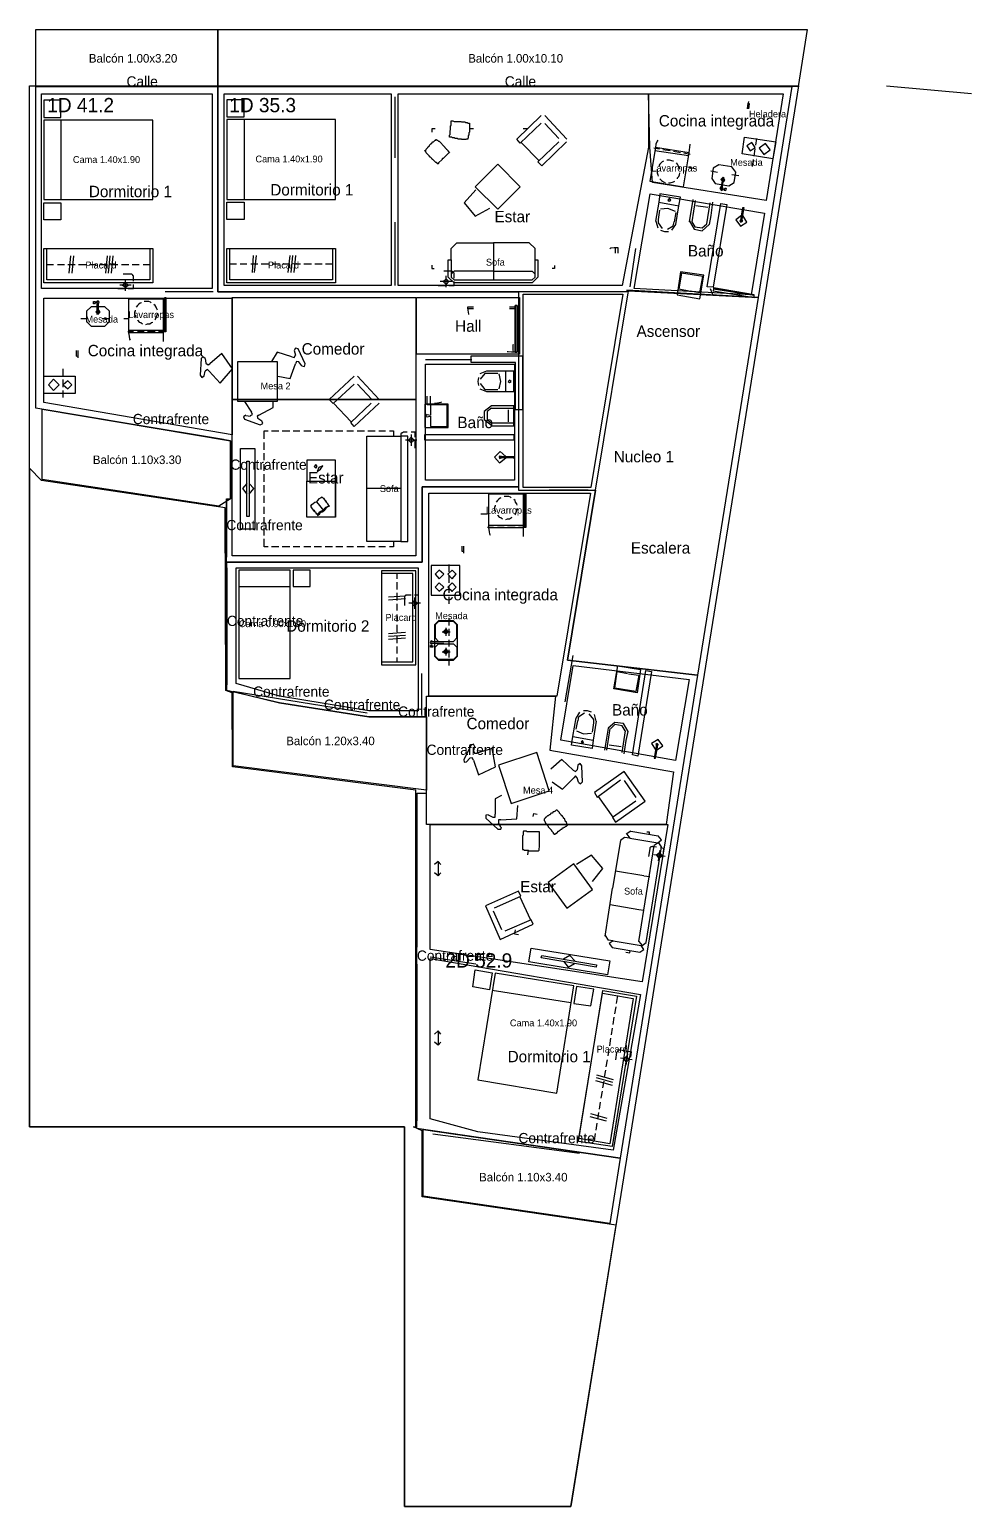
# Model space of a CAD drawing. Header units: metres. Extents: x 0 to 95.2, y 0 to 26.2.
# Drawn here: x 0 to 16.51, y 0 to 25.9 of the extents above; entities that cross this region are included whole.
import ezdxf

# ---------------------------------------------------------------- set-up
doc = ezdxf.new("R2010")
doc.units = ezdxf.units.M
for name, color, linetype in [('Trazo_Cotas', 9, 'Continuous'), ('Trazo_Entrada', 1, 'Continuous'), ('Trazo_Equipamiento', 8, 'Continuous'), ('Trazo_Estancias', 3, 'Continuous'), ('Trazo_Fachada', 30, 'Continuous'), ('Trazo_Medianeras', 8, 'Continuous'), ('Trazo_Norte', 1, 'Continuous'), ('Trazo_Nucleos', 252, 'Continuous'), ('Trazo_Pasillo', 9, 'Continuous'), ('Trazo_Patios', 3, 'Continuous'), ('Trazo_Puertas', 1, 'Continuous'), ('Trazo_Terreno', 7, 'Continuous'), ('Trazo_Unidad', 7, 'Continuous'), ('Trazo_Ventanas', 5, 'Continuous')]:
    doc.layers.add(name, color=color, linetype=linetype)

msp = doc.modelspace()

# ---------------------------------------------------------------- linework, layer by layer
at = {"layer": 'Trazo_Cotas'}
for points in [[(3.3, 25.9), (3.3, 24.9), (0.11, 24.9), (0.11, 25.9)], [(13.63, 25.9), (13.47, 24.9), (3.3, 24.9), (3.3, 25.9)], [(3.52, 18.69), (3.52, 17.67), (3.32, 17.54), (0.22, 18.01), (0.22, 19.24)], [(6.96, 13.85), (6.96, 12.56), (3.57, 12.99), (3.57, 14.29), (4.38, 14.09), (5.95, 13.85)], [(10.35, 6.11), (10.17, 4.96), (6.9, 5.44), (6.9, 6.61)]]:
    msp.add_lwpolyline(points, close=True, dxfattribs=at)
at = {"layer": 'Trazo_Entrada'}
for p, q in [((10.37, 21.3), (9.57, 21.3)), ((8.57, 21.21), (8.57, 20.37)), ((9.79, 17.82), (9.11, 17.82))]:
    msp.add_line(p, q, dxfattribs=at)
at = {"layer": 'Trazo_Equipamiento', "color": 8}
for p, q in [((12.6, 24.64), (12.58, 24.51)), ((12.59, 24.61), (12.58, 24.51)), ((11.56, 23.74), (11.58, 23.89)), ((12.73, 23.87), (12.75, 23.99)), ((11.04, 23.8), (10.94, 23.82)), ((10.96, 23.78), (11.55, 23.69)), ((11.23, 23.77), (11.1, 23.79)), ((11.41, 23.74), (11.29, 23.76)), ((11.58, 23.71), (11.47, 23.73)), ((12.67, 23.5), (12.69, 23.62)), ((12.7, 23.68), (12.72, 23.81)), ((11.54, 23.49), (11.69, 23.46)), ((11.94, 23.42), (12.06, 23.4)), ((11.98, 23.47), (11.96, 23.29)), ((12.08, 23.53), (11.98, 23.47)), ((12.31, 23.49), (12.08, 23.53)), ((12.38, 23.4), (12.31, 23.49)), ((12.31, 23.36), (12.43, 23.34)), ((12.35, 23.22), (12.38, 23.4)), ((11.96, 23.29), (12.02, 23.2)), ((12.02, 23.2), (12.26, 23.16)), ((12.15, 23.31), (12.12, 23.11)), ((12.14, 23.1), (12.17, 23.31)), ((12.26, 23.16), (12.35, 23.22)), ((11.03, 22.87), (11.38, 22.81)), ((11.57, 22.53), (11.63, 22.92)), ((11.67, 22.9), (11.61, 22.53)), ((11.89, 22.78), (11.68, 22.81)), ((11.87, 22.49), (11.93, 22.86)), ((10.98, 22.54), (11.01, 22.42)), ((11.04, 22.73), (11.02, 22.57)), ((11.02, 22.57), (11.02, 22.51)), ((11.19, 22.76), (11.06, 22.75)), ((11.32, 22.71), (11.19, 22.76)), ((11.33, 22.69), (11.3, 22.53)), ((11.57, 22.54), (11.65, 22.4)), ((11.02, 22.51), (11.09, 22.41)), ((11.06, 22.38), (11.13, 22.36)), ((11.13, 22.36), (11.2, 22.36)), ((11.18, 22.4), (11.28, 22.46)), ((11.26, 22.38), (11.33, 22.48)), ((11.28, 22.46), (11.3, 22.53)), ((11.61, 22.53), (11.66, 22.44)), ((11.65, 22.4), (11.79, 22.37)), ((11.66, 22.44), (11.79, 22.42)), ((11.79, 22.42), (11.87, 22.49)), ((11.79, 22.37), (11.91, 22.48)), ((10.27, 21.98), (10.27, 22.08)), ((1.68, 21.32), (1.68, 21.52)), ((7.3, 21.38), (7.3, 21.58)), ((1.55, 21.36), (1.67, 21.36)), ((1.78, 21.42), (1.58, 21.42)), ((7.16, 21.41), (7.29, 21.41)), ((7.4, 21.48), (7.2, 21.48)), ((11.93, 21.36), (11.97, 21.26)), ((1.08, 21.04), (1, 20.96)), ((1.32, 21.04), (1.08, 21.04)), ((1.18, 21.11), (1.18, 20.9)), ((1.21, 20.9), (1.21, 21.11)), ((1.4, 20.96), (1.32, 21.04)), ((7.78, 21), (7.68, 21)), ((0.9, 20.83), (1.02, 20.83)), ((1, 20.96), (1, 20.78)), ((1, 20.78), (1.08, 20.7)), ((1.27, 20.83), (1.4, 20.83)), ((1.32, 20.7), (1.4, 20.78)), ((1.4, 20.78), (1.4, 20.96)), ((1.65, 20.83), (1.72, 20.83)), ((1.08, 20.7), (1.32, 20.7)), ((1.82, 20.6), (1.72, 20.6)), ((1.74, 20.63), (2.34, 20.63)), ((2.01, 20.6), (1.89, 20.6)), ((2.2, 20.6), (2.07, 20.6)), ((2.37, 20.6), (2.26, 20.6)), ((2.34, 20.58), (2.34, 20.43)), ((0.85, 20.14), (0.85, 20.27)), ((0.85, 20.18), (0.85, 20.27)), ((0.59, 19.82), (0.59, 19.95)), ((0.59, 19.63), (0.59, 19.76)), ((7.87, 19.8), (7.86, 19.73)), ((7.86, 19.73), (7.87, 19.66)), ((8.01, 19.91), (7.89, 19.86)), ((7.98, 19.87), (7.9, 19.77)), ((7.9, 19.69), (7.98, 19.59)), ((8.05, 19.87), (7.98, 19.87)), ((8.21, 19.87), (8.05, 19.87)), ((8.26, 19.73), (8.23, 19.86)), ((8.23, 19.6), (8.26, 19.73)), ((8.34, 19.91), (8.34, 19.55)), ((0.59, 19.45), (0.59, 19.57)), ((7.02, 19.47), (7.02, 19.32)), ((7.89, 19.6), (8.01, 19.55)), ((7.98, 19.59), (8.05, 19.59)), ((8.21, 19.58), (8.05, 19.58)), ((8.1, 19.3), (7.97, 19.2)), ((7.97, 19.2), (7.97, 19.05)), ((8.1, 19.26), (8.02, 19.2)), ((8.02, 19.2), (8.02, 19.06)), ((8.1, 19.26), (8.48, 19.26)), ((8.39, 19.23), (8.39, 19.02)), ((8.48, 19.26), (8.48, 19.15)), ((8.49, 18.96), (8.49, 19.3)), ((6.96, 19.11), (7.03, 19.12)), ((6.97, 19.15), (7.03, 19.14)), ((7.97, 19.06), (8.1, 18.96)), ((8.02, 19.06), (8.1, 19)), ((8.48, 19), (8.1, 19)), ((8.1, 18.95), (8.49, 18.95)), ((8.48, 19.11), (8.48, 19)), ((6.79, 18.7), (6.59, 18.7)), ((6.69, 18.8), (6.69, 18.6)), ((6.76, 18.56), (6.76, 18.69)), ((8.03, 17.4), (7.91, 17.4)), ((8.13, 17.17), (8.03, 17.17)), ((8.05, 17.21), (8.65, 17.21)), ((8.32, 17.17), (8.2, 17.17)), ((8.51, 17.17), (8.38, 17.17)), ((8.68, 17.17), (8.57, 17.17)), ((8.65, 17.16), (8.65, 17.01)), ((7.61, 16.72), (7.61, 16.84)), ((7.61, 16.75), (7.61, 16.84)), ((7.35, 16.52), (7.35, 16.39)), ((7.35, 16.33), (7.35, 16.2)), ((7.35, 16.14), (7.35, 16.02)), ((6.85, 15.84), (6.65, 15.84)), ((6.75, 15.94), (6.75, 15.74)), ((7.35, 15.95), (7.35, 15.83)), ((7.35, 15.58), (7.35, 15.45)), ((7.17, 15.53), (7.1, 15.46)), ((7.1, 15.46), (7.1, 14.91)), ((7.17, 15.52), (7.11, 15.46)), ((7.11, 15.46), (7.11, 15.23)), ((7.43, 15.53), (7.17, 15.53)), ((7.43, 15.52), (7.17, 15.52)), ((7.23, 15.34), (7.37, 15.34)), ((7.3, 15.27), (7.3, 15.41)), ((7.35, 15.39), (7.35, 15.27)), ((7.5, 15.46), (7.43, 15.53)), ((7.49, 15.46), (7.43, 15.52)), ((7.49, 15.23), (7.49, 15.46)), ((7.5, 14.91), (7.5, 15.46)), ((7.26, 15.16), (7.05, 15.16)), ((7.05, 15.14), (7.26, 15.14)), ((7.11, 15.23), (7.17, 15.17)), ((7.17, 15.13), (7.11, 15.07)), ((7.11, 14.91), (7.11, 15.07)), ((7.17, 15.17), (7.43, 15.17)), ((7.17, 15.13), (7.43, 15.13)), ((7.3, 14.92), (7.3, 15.06)), ((7.35, 15.2), (7.35, 15.08)), ((7.43, 15.17), (7.49, 15.23)), ((7.49, 15.07), (7.43, 15.13)), ((7.49, 15.07), (7.49, 14.91)), ((7.1, 14.91), (7.17, 14.84)), ((7.11, 14.91), (7.17, 14.85)), ((7.43, 14.85), (7.17, 14.85)), ((7.17, 14.84), (7.43, 14.84)), ((7.23, 14.99), (7.37, 14.99)), ((7.35, 15.02), (7.35, 14.89)), ((7.35, 14.83), (7.35, 14.75)), ((7.43, 14.84), (7.5, 14.91)), ((7.43, 14.85), (7.49, 14.91)), ((9.64, 13.93), (9.58, 13.83)), ((9.58, 13.63), (9.61, 13.78)), ((9.62, 13.85), (9.61, 13.78)), ((9.73, 13.91), (9.63, 13.85)), ((9.78, 13.95), (9.71, 13.95)), ((9.85, 13.93), (9.78, 13.95)), ((9.89, 13.8), (9.81, 13.9)), ((9.87, 13.58), (9.89, 13.74)), ((9.89, 13.74), (9.89, 13.8)), ((9.93, 13.77), (9.9, 13.89)), ((10.26, 13.75), (10.14, 13.65)), ((10.41, 13.73), (10.26, 13.75)), ((10.49, 13.59), (10.41, 13.73)), ((9.52, 13.5), (9.88, 13.44)), ((9.59, 13.6), (9.71, 13.55)), ((9.71, 13.55), (9.85, 13.56)), ((10.14, 13.65), (10.08, 13.26)), ((10.12, 13.26), (10.18, 13.64)), ((10.26, 13.71), (10.19, 13.64)), ((10.39, 13.69), (10.26, 13.71)), ((10.44, 13.6), (10.38, 13.22)), ((10.44, 13.6), (10.39, 13.69)), ((10.37, 13.32), (10.16, 13.35)), ((11.14, 11.4), (10.94, 11.43)), ((11.05, 11.51), (11.02, 11.32)), ((7.16, 11.31), (7.16, 11.06)), ((7.16, 8.34), (7.16, 8.09)), ((10.56, 7.83), (10.36, 7.86)), ((10.48, 7.94), (10.45, 7.74))]:
    msp.add_line(p, q, dxfattribs=at)
at = {"layer": 'Trazo_Equipamiento', "color": 9}
for p, q in [((9.03, 24.39), (9.42, 23.98)), ((0.55, 24.31), (0.55, 22.92)), ((3.76, 24.32), (3.76, 22.92)), ((7.78, 24.16), (7.71, 24.16)), ((8.73, 24.16), (8.65, 24.16)), ((9.28, 23.99), (9.03, 24.25)), ((8.62, 23.92), (8.93, 23.6)), ((9.41, 23.93), (8.98, 23.51)), ((7.49, 22.16), (7.39, 22.06)), ((7.39, 21.86), (7.39, 22.06)), ((8.13, 22.16), (8.13, 21.59)), ((8.86, 22.06), (8.76, 22.16)), ((8.86, 21.86), (8.86, 22.06)), ((0.3, 21.78), (0.42, 21.78)), ((0.3, 21.78), (0.42, 21.78)), ((0.49, 21.78), (0.61, 21.78)), ((0.49, 21.78), (0.61, 21.78)), ((0.67, 21.78), (0.8, 21.78)), ((0.67, 21.78), (0.8, 21.78)), ((0.72, 21.93), (0.69, 21.63)), ((0.72, 21.93), (0.69, 21.63)), ((0.77, 21.93), (0.74, 21.63)), ((0.77, 21.93), (0.74, 21.63)), ((0.86, 21.78), (0.99, 21.78)), ((0.86, 21.78), (0.99, 21.78)), ((1.05, 21.78), (1.17, 21.78)), ((1.05, 21.78), (1.17, 21.78)), ((1.24, 21.78), (1.36, 21.78)), ((1.24, 21.78), (1.36, 21.78)), ((1.36, 21.93), (1.33, 21.63)), ((1.36, 21.93), (1.33, 21.63)), ((1.41, 21.93), (1.38, 21.63)), ((1.41, 21.93), (1.38, 21.63)), ((1.42, 21.78), (1.55, 21.78)), ((1.42, 21.78), (1.55, 21.78)), ((1.46, 21.93), (1.43, 21.63)), ((1.46, 21.93), (1.43, 21.63)), ((1.61, 21.78), (1.74, 21.78)), ((1.61, 21.78), (1.74, 21.78)), ((1.8, 21.78), (1.92, 21.78)), ((1.8, 21.78), (1.92, 21.78)), ((1.99, 21.78), (2.11, 21.78)), ((1.99, 21.78), (2.11, 21.78)), ((3.51, 21.79), (3.63, 21.79)), ((3.51, 21.79), (3.63, 21.79)), ((3.69, 21.79), (3.81, 21.79)), ((3.69, 21.79), (3.81, 21.79)), ((3.88, 21.79), (4, 21.79)), ((3.88, 21.79), (4, 21.79)), ((3.92, 21.94), (3.9, 21.64)), ((3.92, 21.94), (3.9, 21.64)), ((3.97, 21.94), (3.94, 21.64)), ((3.97, 21.94), (3.94, 21.64)), ((4.06, 21.79), (4.19, 21.79)), ((4.06, 21.79), (4.19, 21.79)), ((4.25, 21.79), (4.38, 21.79)), ((4.25, 21.79), (4.38, 21.79)), ((4.44, 21.79), (4.56, 21.79)), ((4.44, 21.79), (4.56, 21.79)), ((4.56, 21.94), (4.53, 21.64)), ((4.56, 21.94), (4.53, 21.64)), ((4.61, 21.94), (4.58, 21.64)), ((4.61, 21.94), (4.58, 21.64)), ((4.66, 21.94), (4.63, 21.64)), ((4.66, 21.94), (4.63, 21.64)), ((4.63, 21.79), (4.75, 21.79)), ((4.63, 21.79), (4.75, 21.79)), ((4.81, 21.79), (4.94, 21.79)), ((4.81, 21.79), (4.94, 21.79)), ((5, 21.79), (5.13, 21.79)), ((5, 21.79), (5.13, 21.79)), ((5.19, 21.79), (5.31, 21.79)), ((5.19, 21.79), (5.31, 21.79)), ((7.34, 21.56), (7.44, 21.46)), ((7.44, 21.66), (7.39, 21.61)), ((7.39, 21.56), (7.44, 21.51)), ((8.13, 21.66), (7.44, 21.66)), ((7.44, 21.51), (8.81, 21.51)), ((8.13, 21.66), (8.81, 21.66)), ((8.86, 21.61), (8.81, 21.66)), ((8.81, 21.46), (8.91, 21.56)), ((8.81, 21.51), (8.86, 21.56)), ((8.81, 21.46), (7.44, 21.46)), ((3.37, 20.22), (3.16, 20.04)), ((4.34, 20.24), (4.24, 20.08)), ((4.6, 20.16), (4.34, 20.24)), ((4.64, 20.27), (4.66, 20.19)), ((4.83, 20.04), (4.71, 20.3)), ((3.01, 20.13), (2.99, 19.84)), ((3.08, 20.13), (3.09, 20.05)), ((4.57, 19.78), (4.66, 20.04)), ((4.77, 20), (4.72, 20.07)), ((3.06, 19.83), (3.08, 19.91)), ((3.15, 19.91), (3.34, 19.7)), ((4.35, 19.82), (4.57, 19.78)), ((5.75, 19.82), (6.13, 19.41)), ((6, 19.41), (5.75, 19.68)), ((3.77, 19.38), (3.89, 19.19)), ((4.02, 19.14), (4.27, 19.27)), ((4.27, 19.27), (4.27, 19.38)), ((5.33, 19.35), (5.64, 19.02)), ((6.13, 19.35), (5.69, 18.94)), ((3.77, 19.07), (4.04, 18.97)), ((3.79, 19.13), (3.87, 19.12)), ((4.07, 19.03), (4, 19.08)), ((4.11, 18.53), (4.11, 18.66)), ((4.24, 18.86), (4.37, 18.86)), ((4.43, 18.86), (4.56, 18.86)), ((4.62, 18.86), (4.74, 18.86)), ((4.81, 18.86), (4.93, 18.86)), ((4.99, 18.86), (5.12, 18.86)), ((5.18, 18.86), (5.31, 18.86)), ((5.37, 18.86), (5.49, 18.86)), ((5.56, 18.86), (5.68, 18.86)), ((5.74, 18.86), (5.87, 18.86)), ((5.93, 18.86), (6.06, 18.86)), ((6.12, 18.86), (6.24, 18.86)), ((4.11, 18.35), (4.11, 18.47)), ((4.11, 18.16), (4.11, 18.28)), ((5.36, 17.35), (5.36, 18.35)), ((4.11, 17.97), (4.11, 18.1)), ((4.11, 17.78), (4.11, 17.91)), ((4.11, 17.6), (4.11, 17.72)), ((6.51, 17.85), (5.91, 17.85)), ((4.11, 17.41), (4.11, 17.53)), ((4.11, 17.22), (4.11, 17.35)), ((4.11, 17.03), (4.11, 17.16)), ((4.37, 16.83), (4.24, 16.83)), ((4.56, 16.83), (4.43, 16.83)), ((4.74, 16.83), (4.62, 16.83)), ((4.93, 16.83), (4.81, 16.83)), ((5.12, 16.83), (4.99, 16.83)), ((5.31, 16.83), (5.18, 16.83)), ((5.49, 16.83), (5.37, 16.83)), ((5.68, 16.83), (5.56, 16.83)), ((5.87, 16.83), (5.74, 16.83)), ((6.06, 16.83), (5.93, 16.83)), ((6.24, 16.83), (6.12, 16.83)), ((6.44, 16.36), (6.44, 16.27)), ((6.44, 16.36), (6.44, 16.27)), ((3.67, 16.13), (4.57, 16.13)), ((6.44, 16.21), (6.44, 16.08)), ((6.44, 16.21), (6.44, 16.08)), ((6.29, 15.95), (6.59, 15.97)), ((6.29, 15.95), (6.59, 15.97)), ((6.29, 15.9), (6.59, 15.92)), ((6.29, 15.9), (6.59, 15.92)), ((6.44, 16.02), (6.44, 15.89)), ((6.44, 16.02), (6.44, 15.89)), ((6.44, 15.83), (6.44, 15.71)), ((6.44, 15.83), (6.44, 15.71)), ((6.44, 15.64), (6.44, 15.52)), ((6.44, 15.64), (6.44, 15.52)), ((6.29, 15.31), (6.59, 15.33)), ((6.29, 15.31), (6.59, 15.33)), ((6.44, 15.46), (6.44, 15.33)), ((6.44, 15.46), (6.44, 15.33)), ((6.29, 15.26), (6.59, 15.28)), ((6.29, 15.26), (6.59, 15.28)), ((6.29, 15.21), (6.59, 15.23)), ((6.29, 15.21), (6.59, 15.23)), ((6.44, 15.27), (6.44, 15.14)), ((6.44, 15.27), (6.44, 15.14)), ((6.44, 15.08), (6.44, 14.96)), ((6.44, 15.08), (6.44, 14.96)), ((6.44, 14.89), (6.44, 14.81)), ((6.44, 14.89), (6.44, 14.81)), ((7.74, 13.35), (7.61, 13.1)), ((7.8, 13.33), (7.78, 13.25)), ((8.11, 13.29), (7.84, 13.21)), ((7.66, 13.06), (7.72, 13.12)), ((7.78, 13.09), (7.87, 12.83)), ((9.33, 13.1), (9.14, 12.93)), ((9.53, 12.91), (9.33, 13.1)), ((9.61, 13), (9.6, 12.92)), ((9.69, 12.7), (9.68, 12.99)), ((9.16, 12.71), (9.34, 12.58)), ((9.34, 12.58), (9.54, 12.78)), ((9.62, 12.7), (9.6, 12.78)), ((10.42, 12.73), (10.63, 12.43)), ((8.27, 12.47), (8.16, 12.41)), ((10.23, 12.09), (9.97, 12.45)), ((8.16, 12.41), (8.16, 12.14)), ((8.54, 12.06), (8.56, 12.29)), ((8, 12.07), (8.21, 11.88)), ((8.04, 12.13), (8.12, 12.09)), ((8.26, 11.92), (8.22, 11.99)), ((8.26, 12.04), (8.54, 12.06)), ((10.36, 11.68), (10.22, 10.84)), ((10.43, 11.73), (10.36, 11.68)), ((10.52, 11.72), (10.43, 11.73)), ((10.54, 11.84), (10.46, 11.79)), ((10.47, 11.79), (10.52, 11.72)), ((10.52, 11.72), (11.01, 11.64)), ((10.54, 11.84), (11.02, 11.76)), ((11.01, 11.64), (11.08, 11.69)), ((11.08, 11.69), (11.02, 11.76)), ((8.74, 11.51), (8.73, 11.43)), ((10.68, 9.91), (10.95, 11.59)), ((10.81, 9.89), (11.08, 11.57)), ((11.02, 11.64), (10.95, 11.59)), ((11.08, 11.57), (11.03, 11.64)), ((10.77, 11.06), (10.27, 11.14)), ((10.77, 11.06), (10.87, 11.05)), ((8.59, 10.7), (8.78, 10.29)), ((10.09, 10), (10.22, 10.84)), ((8.28, 10.11), (8.13, 10.44)), ((10.09, 10.01), (10.14, 9.93)), ((10.23, 9.92), (10.14, 9.93)), ((10.23, 9.92), (10.16, 9.87)), ((10.16, 9.87), (10.21, 9.8)), ((10.23, 9.92), (10.72, 9.84)), ((10.68, 9.91), (10.74, 9.84)), ((10.74, 9.84), (10.81, 9.89)), ((10.21, 9.8), (10.7, 9.72)), ((10.7, 9.72), (10.77, 9.77)), ((10.77, 9.77), (10.72, 9.84)), ((9.49, 8.83), (8.11, 9.05)), ((10.29, 8.82), (10.31, 8.96)), ((10.29, 8.82), (10.31, 8.96)), ((10.23, 8.45), (10.25, 8.58)), ((10.23, 8.45), (10.25, 8.58)), ((10.26, 8.64), (10.28, 8.76)), ((10.26, 8.64), (10.28, 8.76)), ((10.2, 8.27), (10.22, 8.39)), ((10.2, 8.27), (10.22, 8.39)), ((10.17, 8.08), (10.19, 8.21)), ((10.17, 8.08), (10.19, 8.21)), ((10.11, 7.71), (10.13, 7.83)), ((10.11, 7.71), (10.13, 7.83)), ((10.14, 7.9), (10.16, 8.02)), ((10.14, 7.9), (10.16, 8.02)), ((9.93, 7.52), (10.22, 7.44)), ((9.93, 7.52), (10.22, 7.44)), ((9.94, 7.57), (10.23, 7.49)), ((9.94, 7.57), (10.23, 7.49)), ((10.08, 7.53), (10.1, 7.65)), ((10.08, 7.53), (10.1, 7.65)), ((9.92, 7.47), (10.21, 7.39)), ((9.92, 7.47), (10.21, 7.39)), ((10.02, 7.16), (10.04, 7.28)), ((10.02, 7.16), (10.04, 7.28)), ((10.05, 7.34), (10.07, 7.46)), ((10.05, 7.34), (10.07, 7.46)), ((9.99, 6.97), (10.01, 7.09)), ((9.99, 6.97), (10.01, 7.09)), ((9.82, 6.84), (10.11, 6.76)), ((9.82, 6.84), (10.11, 6.76)), ((9.83, 6.89), (10.12, 6.81)), ((9.83, 6.89), (10.12, 6.81)), ((9.96, 6.79), (9.98, 6.91)), ((9.96, 6.79), (9.98, 6.91)), ((9.9, 6.41), (9.92, 6.54)), ((9.9, 6.41), (9.92, 6.54)), ((9.93, 6.6), (9.95, 6.72)), ((9.93, 6.6), (9.95, 6.72))]:
    msp.add_line(p, q, dxfattribs=at)
for points in [[(0.55, 24.36), (0.55, 24.66), (0.25, 24.66), (0.25, 24.36)], [(3.76, 24.37), (3.76, 24.67), (3.46, 24.67), (3.46, 24.37)], [(0.25, 24.31), (0.25, 22.92), (2.16, 22.92), (2.16, 24.31)], [(3.46, 24.32), (3.46, 22.92), (5.36, 22.92), (5.36, 24.32)], [(7.42, 24.3), (7.44, 24.29), (7.56, 24.29), (7.57, 24.28), (7.63, 24.28), (7.64, 24.27), (7.67, 24.27), (7.68, 24.26), (7.71, 24.26), (7.71, 24.1), (7.7, 24.09), (7.7, 24.05), (7.69, 24.04), (7.69, 24), (7.68, 23.99), (7.68, 23.98), (7.66, 23.98), (7.65, 23.97), (7.58, 23.97), (7.57, 23.98), (7.51, 23.98), (7.5, 23.99), (7.46, 23.99), (7.45, 24), (7.41, 24), (7.4, 24.01), (7.36, 24.01), (7.36, 24.05), (7.37, 24.06), (7.37, 24.13), (7.38, 24.14), (7.38, 24.21), (7.39, 24.22), (7.39, 24.3)], [(7.13, 23.57), (7.12, 23.57), (7.07, 23.62), (7.06, 23.62), (7.05, 23.63), (7.05, 23.64), (7.03, 23.66), (7.02, 23.66), (7.01, 23.67), (7.01, 23.68), (6.95, 23.74), (6.95, 23.75), (6.93, 23.77), (6.93, 23.78), (6.94, 23.78), (6.95, 23.79), (6.95, 23.8), (6.98, 23.83), (6.98, 23.84), (6.99, 23.85), (7, 23.85), (7.01, 23.86), (7.01, 23.87), (7.04, 23.9), (7.05, 23.9), (7.05, 23.91), (7.07, 23.93), (7.08, 23.93), (7.11, 23.96), (7.12, 23.96), (7.12, 23.97), (7.13, 23.97), (7.14, 23.96), (7.15, 23.96), (7.17, 23.94), (7.18, 23.94), (7.28, 23.84), (7.28, 23.83), (7.3, 23.81), (7.3, 23.8), (7.31, 23.8), (7.33, 23.78), (7.33, 23.77), (7.36, 23.74), (7.35, 23.74), (7.25, 23.64), (7.24, 23.64), (7.23, 23.63), (7.23, 23.62), (7.17, 23.56), (7.17, 23.55), (7.16, 23.54)], [(8.21, 22.75), (8.6, 23.14), (8.21, 23.54), (7.81, 23.14)], [(0.55, 22.86), (0.55, 22.56), (0.25, 22.56), (0.25, 22.86)], [(3.76, 22.87), (3.76, 22.57), (3.46, 22.57), (3.46, 22.87)], [(0.25, 21.46), (0.25, 22.06), (2.16, 22.06), (2.16, 21.46)], [(0.3, 21.51), (0.3, 22.06), (2.11, 22.06), (2.11, 21.51)], [(3.46, 21.46), (3.46, 22.06), (5.36, 22.06), (5.36, 21.46)], [(3.51, 21.51), (3.51, 22.06), (5.31, 22.06), (5.31, 21.51)], [(4.34, 20.08), (4.34, 19.38), (3.65, 19.38), (3.65, 20.08)], [(6.51, 18.77), (6.51, 16.92), (5.91, 16.92), (5.91, 18.77), (6.51, 18.77), (6.51, 16.92), (6.63, 16.92), (6.63, 18.77)], [(3.7, 17.14), (3.7, 18.55), (3.95, 18.55), (3.95, 17.14)], [(3.85, 18.33), (3.85, 17.36), (3.81, 17.36), (3.81, 18.33)], [(4.86, 18.35), (4.86, 17.98), (5.36, 17.98), (5.36, 18.35)], [(5.02, 18.21), (5.04, 18.24), (5.02, 18.27), (4.99, 18.24)], [(5.14, 18.25), (5.07, 18.22), (5.04, 18.15), (5.1, 18.19)], [(4.86, 17.35), (4.86, 17.98), (5.36, 17.98), (5.36, 17.35)], [(4.57, 14.52), (4.57, 16.42), (3.67, 16.42), (3.67, 14.52)], [(4.62, 16.42), (4.62, 16.13), (4.92, 16.13), (4.92, 16.42)], [(6.17, 16.41), (6.17, 14.76), (6.77, 14.76), (6.77, 16.41)], [(6.17, 16.36), (6.17, 14.81), (6.72, 14.81), (6.72, 16.36)], [(8.44, 12.33), (9.11, 12.55), (8.89, 13.22), (8.22, 13)], [(9.43, 11.96), (9.42, 11.97), (9.42, 11.98), (9.41, 11.99), (9.41, 12), (9.39, 12.02), (9.39, 12.03), (9.38, 12.04), (9.38, 12.05), (9.36, 12.07), (9.36, 12.08), (9.34, 12.1), (9.34, 12.11), (9.33, 12.11), (9.32, 12.12), (9.32, 12.13), (9.29, 12.16), (9.29, 12.17), (9.28, 12.18), (9.27, 12.18), (9.27, 12.19), (9.25, 12.21), (9.23, 12.21), (9.21, 12.19), (9.2, 12.19), (9.19, 12.18), (9.18, 12.18), (9.16, 12.16), (9.15, 12.16), (9.14, 12.15), (9.13, 12.15), (9.13, 12.14), (9.12, 12.13), (9.11, 12.13), (9.09, 12.11), (9.08, 12.11), (9.05, 12.08), (9.04, 12.08), (9.04, 12.07), (9.02, 12.05), (9.02, 12.03), (9.03, 12.02), (9.03, 12.01), (9.04, 12), (9.04, 11.99), (9.05, 11.98), (9.05, 11.97), (9.09, 11.93), (9.09, 11.92), (9.13, 11.88), (9.13, 11.87), (9.14, 11.87), (9.15, 11.86), (9.15, 11.85), (9.18, 11.82), (9.18, 11.81), (9.2, 11.79), (9.21, 11.79), (9.23, 11.81), (9.24, 11.81), (9.27, 11.84), (9.28, 11.84), (9.29, 11.85), (9.29, 11.86), (9.3, 11.86), (9.32, 11.88), (9.33, 11.88), (9.35, 11.9), (9.36, 11.9), (9.37, 11.91), (9.38, 11.91), (9.4, 11.93), (9.41, 11.93), (9.43, 11.95)], [(8.65, 11.83), (8.65, 11.77), (8.64, 11.76), (8.64, 11.52), (8.66, 11.52), (8.67, 11.51), (8.74, 11.51), (8.75, 11.5), (8.92, 11.5), (8.93, 11.51), (8.93, 11.54), (8.94, 11.56), (8.94, 11.83), (8.72, 11.83), (8.71, 11.84), (8.66, 11.84)], [(9.87, 10.82), (9.54, 11.27), (9.09, 10.94), (9.42, 10.49)], [(10.13, 9.32), (8.75, 9.55), (8.79, 9.79), (10.17, 9.57)], [(8.98, 9.66), (9.94, 9.5), (9.93, 9.46), (8.97, 9.62)], [(8.06, 9.06), (7.77, 9.11), (7.81, 9.41), (8.11, 9.36)], [(9.54, 9.13), (8.16, 9.35), (7.86, 7.48), (9.24, 7.25)], [(9.54, 8.82), (9.84, 8.78), (9.89, 9.07), (9.59, 9.12)], [(10.21, 6.31), (9.62, 6.4), (10.05, 9.05), (10.64, 8.95)], [(10.17, 6.36), (9.63, 6.45), (10.04, 9), (10.58, 8.91)]]:
    msp.add_lwpolyline(points, close=True, dxfattribs=at)
at = {"layer": 'Trazo_Equipamiento', "color": 8}
for points in [[(12.61, 24.51), (12.62, 24.6), (12.59, 24.61)], [(11.01, 23.96), (11, 23.94), (10.98, 23.89), (10.97, 23.83)], [(11.11, 23.59), (11.09, 23.58), (11.05, 23.54), (11.03, 23.51)], [(11.29, 23.59), (11.28, 23.59), (11.22, 23.61), (11.17, 23.61)], [(11, 23.45), (11, 23.39), (11.01, 23.35), (11.02, 23.33)], [(11.4, 23.45), (11.39, 23.48), (11.37, 23.51), (11.36, 23.54), (11.34, 23.56)], [(11.36, 23.28), (11.36, 23.3), (11.38, 23.32), (11.39, 23.35), (11.4, 23.39)], [(11.05, 23.28), (11.08, 23.25), (11.11, 23.23), (11.14, 23.22)], [(11.2, 23.21), (11.23, 23.21), (11.29, 23.23), (11.31, 23.24)], [(12.12, 23.14), (12.1, 23.11), (12.13, 23.08), (12.16, 23.1), (12.15, 23.13)], [(12.12, 23.13), (12.11, 23.11), (12.13, 23.09), (12.15, 23.1), (12.14, 23.13)], [(11.33, 22.48), (11.38, 22.81), (11.41, 22.96), (11.05, 23.02), (11.03, 22.87), (10.97, 22.54)], [(11.97, 22.87), (11.94, 22.64), (11.91, 22.48)], [(12.48, 22.64), (12.38, 22.56), (12.46, 22.45), (12.57, 22.52), (12.5, 22.64)], [(12.47, 22.57), (12.45, 22.54), (12.47, 22.52), (12.5, 22.54), (12.49, 22.56)], [(12.47, 22.55), (12.5, 22.78), (12.52, 22.78), (12.48, 22.54)], [(10.17, 22.06), (10.19, 22.07), (10.25, 22.08), (10.31, 22.08)], [(10.27, 22.08), (10.31, 22.08), (10.31, 21.98)], [(1.82, 21.49), (1.82, 21.58), (1.81, 21.58), (1.81, 21.59), (1.79, 21.61), (1.64, 21.61)], [(7.44, 21.54), (7.44, 21.63), (7.42, 21.65), (7.41, 21.65), (7.41, 21.66), (7.26, 21.66)], [(11.58, 21.32), (11.75, 21.29), (11.8, 21.57), (11.43, 21.63), (11.38, 21.35), (11.56, 21.32)], [(1.73, 21.36), (1.82, 21.36), (1.82, 21.43)], [(7.35, 21.41), (7.44, 21.41), (7.44, 21.48)], [(1.21, 21.09), (1.22, 21.12), (1.2, 21.14), (1.17, 21.12), (1.19, 21.09)], [(1.21, 21.09), (1.22, 21.12), (1.2, 21.13), (1.18, 21.12), (1.19, 21.09)], [(1.85, 20.98), (1.85, 20.97), (1.84, 20.94), (1.84, 20.91), (1.85, 20.88), (1.86, 20.86)], [(1.96, 21.11), (1.94, 21.1), (1.91, 21.08), (1.89, 21.06), (1.87, 21.03)], [(2.13, 21.11), (2.12, 21.12), (2.09, 21.13), (2.01, 21.13)], [(2.24, 20.98), (2.23, 21), (2.22, 21.03), (2.2, 21.06), (2.18, 21.08)], [(7.7, 20.9), (7.7, 20.91), (7.69, 20.98), (7.68, 21.04)], [(7.68, 21), (7.68, 21.04), (7.78, 21.04)], [(8.41, 21.04), (8.51, 21.04), (8.51, 21), (8.41, 21)], [(1.89, 20.81), (1.9, 20.8), (1.92, 20.77), (1.95, 20.76), (1.98, 20.74)], [(2.04, 20.73), (2.07, 20.74), (2.11, 20.74), (2.14, 20.76), (2.16, 20.77)], [(2.2, 20.81), (2.21, 20.82), (2.24, 20.91), (2.24, 20.92)], [(1.77, 20.45), (1.76, 20.47), (1.75, 20.52), (1.74, 20.58)], [(0.82, 20.27), (0.82, 20.17), (0.85, 20.18)], [(8.51, 20.24), (8.45, 20.24), (8.39, 20.25), (8.37, 20.25)], [(8.48, 20.37), (8.47, 20.37), (8.47, 20.27), (8.48, 20.27)], [(8.01, 19.55), (8.49, 19.55), (8.49, 19.91), (8.01, 19.91)], [(7.02, 19.32), (6.97, 19.32), (6.97, 19.47)], [(7.03, 19.12), (7.03, 18.94), (7.32, 18.94), (7.32, 19.32), (7.03, 19.32), (7.03, 19.14)], [(7.22, 19.37), (7.21, 19.36), (7.15, 19.35), (7.1, 19.34)], [(8.49, 19.3), (8.26, 19.3), (8.1, 19.3)], [(6.97, 19.15), (6.95, 19.14), (6.94, 19.12), (6.97, 19.11)], [(6.62, 18.84), (6.55, 18.84), (6.54, 18.83), (6.53, 18.83), (6.51, 18.81), (6.51, 18.66)], [(6.76, 18.75), (6.76, 18.84), (6.69, 18.84)], [(8.35, 18.41), (8.25, 18.5), (8.15, 18.4), (8.24, 18.3), (8.35, 18.39)], [(8.27, 18.41), (8.24, 18.42), (8.23, 18.4), (8.24, 18.38), (8.27, 18.39)], [(8.25, 18.41), (8.49, 18.41), (8.49, 18.39), (8.25, 18.39)], [(8.26, 17.69), (8.25, 17.68), (8.22, 17.66), (8.2, 17.64), (8.18, 17.61)], [(8.44, 17.69), (8.43, 17.7), (8.4, 17.71), (8.32, 17.71)], [(8.55, 17.56), (8.54, 17.58), (8.52, 17.61), (8.51, 17.64), (8.49, 17.66)], [(8.16, 17.56), (8.16, 17.55), (8.15, 17.52), (8.15, 17.49), (8.16, 17.46), (8.17, 17.44)], [(8.2, 17.39), (8.21, 17.38), (8.23, 17.35), (8.26, 17.34), (8.29, 17.32)], [(8.51, 17.39), (8.52, 17.4), (8.55, 17.49), (8.55, 17.5)], [(8.08, 17.03), (8.07, 17.05), (8.06, 17.1), (8.05, 17.16)], [(8.35, 17.31), (8.38, 17.32), (8.41, 17.32), (8.45, 17.34), (8.46, 17.35)], [(7.58, 16.84), (7.58, 16.75), (7.61, 16.75)], [(6.69, 15.98), (6.59, 15.98), (6.59, 15.97), (6.58, 15.97), (6.58, 15.96), (6.57, 15.95), (6.57, 15.8)], [(6.82, 15.9), (6.82, 15.98), (6.75, 15.98)], [(7.07, 15.16), (7.04, 15.18), (7.02, 15.15), (7.04, 15.12), (7.07, 15.14)], [(7.07, 15.16), (7.04, 15.17), (7.03, 15.15), (7.04, 15.13), (7.07, 15.14)], [(10.5, 14.6), (10.68, 14.58), (10.63, 14.29), (10.26, 14.35), (10.3, 14.64), (10.48, 14.61)], [(9.93, 13.77), (9.88, 13.44), (9.86, 13.29), (9.5, 13.35), (9.52, 13.5), (9.58, 13.83)], [(10.42, 13.2), (10.46, 13.43), (10.49, 13.59)], [(10.99, 13.26), (11.1, 13.34), (11.02, 13.45), (10.9, 13.38), (10.98, 13.26)], [(10.99, 13.36), (10.95, 13.12), (10.97, 13.12), (11.01, 13.35)], [(11.01, 13.34), (11.02, 13.36), (11, 13.38), (10.98, 13.36), (10.99, 13.34)], [(10.99, 11.56), (10.93, 11.57), (10.92, 11.58), (10.91, 11.57), (10.89, 11.57), (10.87, 11.55), (10.87, 11.53), (10.85, 11.4)], [(11.11, 11.46), (11.12, 11.54), (11.06, 11.55)], [(7.21, 11.26), (7.16, 11.31), (7.1, 11.26)], [(7.21, 11.11), (7.16, 11.06), (7.1, 11.11)], [(7.21, 8.28), (7.16, 8.34), (7.1, 8.28)], [(7.21, 8.14), (7.16, 8.09), (7.1, 8.14)], [(10.42, 7.99), (10.35, 8), (10.32, 8), (10.31, 7.99), (10.31, 7.98), (10.3, 7.98), (10.3, 7.97), (10.29, 7.96), (10.27, 7.83)], [(10.54, 7.88), (10.55, 7.97), (10.48, 7.98)]]:
    msp.add_lwpolyline(points, dxfattribs=at)
at = {"layer": 'Trazo_Equipamiento', "color": 9}
for points in [[(8.97, 24.26), (8.6, 23.91), (8.54, 23.98), (8.97, 24.39)], [(7.11, 24.16), (7.05, 24.16), (7.05, 24.1)], [(8.98, 23.51), (8.91, 23.58), (9.28, 23.93)], [(7.82, 23.09), (7.62, 22.86), (7.81, 22.63), (8.07, 22.77)], [(7.49, 22.16), (8.13, 22.16), (8.13, 21.51)], [(8.76, 22.16), (8.13, 22.16), (8.13, 21.51)], [(7.05, 21.77), (7.05, 21.71), (7.09, 21.71)], [(7.34, 21.56), (7.34, 21.86), (7.39, 21.86), (7.39, 21.56)], [(8.86, 21.56), (8.86, 21.86), (8.91, 21.86), (8.91, 21.56)], [(9.2, 21.76), (9.2, 21.71), (9.16, 21.71)], [(3.34, 19.7), (3.56, 19.95), (3.37, 20.22)], [(4.71, 20.3), (4.66, 20.31), (4.64, 20.27)], [(3.08, 20.13), (3.04, 20.16), (3.01, 20.13)], [(3.09, 20.05), (3.13, 20.02), (3.16, 20.04)], [(4.6, 20.16), (4.64, 20.15), (4.66, 20.19)], [(4.72, 20.07), (4.68, 20.08), (4.66, 20.04)], [(4.77, 20), (4.82, 19.99), (4.83, 20.04)], [(2.99, 19.84), (3.02, 19.8), (3.06, 19.83)], [(3.15, 19.91), (3.12, 19.94), (3.08, 19.91)], [(5.69, 19.68), (5.32, 19.34), (5.25, 19.41), (5.69, 19.82)], [(3.87, 19.13), (3.91, 19.15), (3.89, 19.19)], [(5.69, 18.94), (5.63, 19.01), (5.99, 19.35)], [(3.79, 19.14), (3.75, 19.11), (3.77, 19.07)], [(4.02, 19.14), (3.99, 19.12), (4, 19.08)], [(4.04, 18.97), (4.09, 18.99), (4.07, 19.04)], [(4.11, 18.72), (4.11, 18.86), (4.18, 18.86)], [(6.31, 18.86), (6.38, 18.86), (6.38, 18.77)], [(3.81, 17.94), (3.73, 17.85), (3.81, 17.75)], [(3.85, 17.75), (3.93, 17.85), (3.85, 17.94)], [(4.93, 17.54), (4.95, 17.57), (4.97, 17.59), (5, 17.61), (5.03, 17.62), (5.16, 17.46)], [(5.13, 17.7), (5.1, 17.68), (5.07, 17.67), (5.05, 17.64), (5.03, 17.62)], [(5.13, 17.7), (5.16, 17.67), (5.17, 17.65), (5.19, 17.63), (5.2, 17.61), (5.22, 17.59), (5.23, 17.57), (5.25, 17.55), (5.22, 17.53), (5.19, 17.52), (5.17, 17.5), (5.15, 17.47)], [(5.14, 17.69), (5.16, 17.68), (5.17, 17.66), (5.19, 17.64), (5.21, 17.6), (5.23, 17.58), (5.24, 17.56), (5.26, 17.54), (5.23, 17.53), (5.2, 17.51), (5.18, 17.49), (5.16, 17.46)], [(4.93, 17.54), (4.95, 17.5), (4.97, 17.48), (4.99, 17.47), (5, 17.45), (5.02, 17.43), (5.03, 17.41), (5.05, 17.39), (5.07, 17.42), (5.09, 17.44), (5.12, 17.46), (5.15, 17.47)], [(4.93, 17.54), (4.93, 17.53), (4.94, 17.51), (4.96, 17.49), (4.97, 17.47), (4.99, 17.45), (5.01, 17.44), (5.02, 17.42), (5.04, 17.4), (5.05, 17.38), (5.08, 17.4), (5.1, 17.43), (5.13, 17.44), (5.16, 17.46)], [(4.18, 16.83), (4.11, 16.83), (4.11, 16.97)], [(6.38, 16.92), (6.38, 16.83), (6.31, 16.83)], [(7.8, 13.33), (7.78, 13.37), (7.74, 13.35)], [(7.78, 13.25), (7.8, 13.21), (7.84, 13.21)], [(7.87, 12.83), (8.17, 12.97), (8.11, 13.29)], [(7.61, 13.1), (7.62, 13.05), (7.66, 13.06)], [(7.78, 13.09), (7.76, 13.13), (7.72, 13.12)], [(9.68, 12.99), (9.65, 13.03), (9.61, 13)], [(9.53, 12.91), (9.57, 12.89), (9.6, 12.92)], [(9.6, 12.78), (9.57, 12.81), (9.54, 12.78)], [(9.62, 12.7), (9.66, 12.67), (9.69, 12.71)], [(10.63, 12.37), (10.22, 12.08), (10.27, 12), (10.79, 12.37), (10.42, 12.89), (9.9, 12.52)], [(9.9, 12.52), (9.95, 12.44), (10.36, 12.74)], [(8.04, 12.13), (8, 12.12), (8, 12.07)], [(8.12, 12.09), (8.16, 12.09), (8.16, 12.14)], [(8.21, 11.88), (8.26, 11.88), (8.27, 11.92)], [(8.26, 12.04), (8.22, 12.04), (8.22, 11.99)], [(8.83, 12.1), (8.84, 12.15), (8.9, 12.14)], [(10.82, 11.83), (10.86, 11.83), (10.86, 11.79)], [(9.87, 10.96), (10.05, 11.19), (9.85, 11.42), (9.59, 11.26)], [(8.15, 10.5), (8.61, 10.7), (8.57, 10.79), (7.99, 10.53), (8.25, 9.94), (8.83, 10.21)], [(10.77, 10.45), (10.68, 10.46), (10.18, 10.55)], [(8.83, 10.21), (8.79, 10.29), (8.33, 10.09)], [(8.51, 10.11), (8.5, 10.04), (8.57, 10.03)], [(9.56, 9.57), (9.47, 9.66), (9.36, 9.6)], [(10.45, 9.72), (10.52, 9.71), (10.53, 9.75)], [(9.36, 9.56), (9.44, 9.46), (9.55, 9.52)]]:
    msp.add_lwpolyline(points, dxfattribs=at)
at = {"layer": 'Trazo_Equipamiento', "color": 8}
for points in [[(10.97, 23.83), (10.87, 23.24), (11.46, 23.14), (11.56, 23.74)], [(12.49, 23.72), (12.53, 24.01), (13.08, 23.93), (13.03, 23.63)], [(12.72, 23.83), (12.66, 23.92), (12.57, 23.86), (12.63, 23.77)], [(12.98, 23.79), (12.9, 23.9), (12.79, 23.82), (12.87, 23.71)], [(12.12, 23.27), (12.15, 23.23), (12.19, 23.26), (12.16, 23.31)], [(12.13, 23.27), (12.15, 23.24), (12.18, 23.26), (12.16, 23.3)], [(12.2, 23.07), (12.18, 23.08), (12.18, 23.1), (12.19, 23.12), (12.21, 23.12)], [(11.22, 22.94), (11.19, 22.91), (11.21, 22.89), (11.24, 22.91)], [(11.88, 21.39), (12.12, 22.85), (12.22, 22.83), (11.98, 21.38)], [(7.35, 21.48), (7.3, 21.53), (7.25, 21.48), (7.3, 21.43)], [(11.75, 21.18), (11.82, 21.59), (11.41, 21.65), (11.35, 21.25)], [(1.73, 21.42), (1.68, 21.47), (1.63, 21.42), (1.68, 21.38)], [(11.98, 21.32), (12.7, 21.2), (12.7, 21.24), (11.99, 21.35)], [(11.99, 21.35), (12.7, 21.24), (12.7, 21.25), (11.99, 21.37)], [(1.12, 21.13), (1.15, 21.13), (1.15, 21.11), (1.14, 21.09), (1.12, 21.09)], [(1.24, 20.95), (1.2, 20.99), (1.16, 20.95), (1.2, 20.91)], [(1.23, 20.95), (1.2, 20.98), (1.17, 20.95), (1.2, 20.92)], [(1.74, 20.58), (1.74, 21.18), (2.34, 21.18), (2.34, 20.58)], [(2.39, 21.2), (2.39, 20.6), (2.37, 20.6), (2.37, 21.2)], [(8.55, 20.24), (8.55, 21.06), (8.51, 21.06), (8.51, 20.24)], [(8.55, 21.06), (8.55, 20.24), (8.51, 20.24), (8.51, 21.06)], [(8.64, 19.23), (8.52, 19.23), (8.52, 20.06), (7.74, 20.06), (7.74, 20.18), (8.64, 20.18)], [(0.8, 19.82), (0.8, 19.52), (0.25, 19.52), (0.25, 19.82)], [(0.33, 19.67), (0.42, 19.57), (0.52, 19.67), (0.42, 19.77)], [(0.59, 19.67), (0.67, 19.6), (0.74, 19.67), (0.67, 19.74)], [(8.44, 19.73), (8.41, 19.75), (8.39, 19.73), (8.41, 19.71)], [(7.34, 18.92), (7.34, 19.33), (6.93, 19.33), (6.93, 18.92)], [(6.69, 18.75), (6.64, 18.7), (6.69, 18.65), (6.74, 18.7)], [(6.93, 18.8), (8.49, 18.8), (8.49, 18.7), (6.93, 18.7)], [(8.49, 18.42), (8.49, 18.38)], [(8.05, 17.16), (8.05, 17.76), (8.65, 17.76), (8.65, 17.16)], [(8.7, 17.77), (8.7, 17.17), (8.68, 17.17), (8.68, 17.77)], [(7.54, 15.98), (7.54, 16.5), (7.04, 16.5), (7.04, 15.98)], [(7.18, 16.42), (7.11, 16.35), (7.18, 16.27), (7.26, 16.35)], [(7.41, 16.42), (7.33, 16.35), (7.41, 16.27), (7.48, 16.35)], [(7.18, 16.2), (7.11, 16.12), (7.18, 16.05), (7.26, 16.12)], [(7.41, 16.2), (7.33, 16.12), (7.41, 16.05), (7.48, 16.12)], [(6.75, 15.89), (6.7, 15.84), (6.75, 15.79), (6.8, 15.84)], [(7.3, 15.39), (7.25, 15.34), (7.3, 15.3), (7.34, 15.34)], [(7.3, 15.38), (7.26, 15.34), (7.3, 15.31), (7.33, 15.34)], [(7.03, 15.07), (7.03, 15.1), (7.05, 15.1), (7.07, 15.09), (7.07, 15.07)], [(7.3, 15.04), (7.25, 14.99), (7.3, 14.95), (7.34, 14.99)], [(7.3, 15.03), (7.26, 14.99), (7.3, 14.96), (7.33, 14.99)], [(10.71, 14.68), (10.65, 14.27), (10.24, 14.34), (10.31, 14.74)], [(10.57, 13.18), (10.8, 14.66), (10.9, 14.64), (10.66, 13.16)], [(9.69, 13.38), (9.71, 13.4), (9.69, 13.43), (9.67, 13.41)], [(11.05, 11.47), (10.99, 11.42), (11.03, 11.37), (11.09, 11.41)], [(10.47, 7.89), (10.41, 7.85), (10.46, 7.79), (10.51, 7.84)]]:
    msp.add_lwpolyline(points, close=True, dxfattribs=at)
at = {"layer": 'Trazo_Estancias', "color": 5}
for points in [[(3.2, 24.77), (3.2, 21.36), (0.21, 21.36), (0.21, 24.77)], [(6.34, 24.77), (6.34, 21.41), (3.41, 21.41), (3.41, 24.77)], [(6.81, 16.46), (6.81, 13.95), (5.95, 13.95), (4.38, 14.21), (3.62, 14.43), (3.62, 16.46)], [(10.71, 8.98), (10.23, 6.25), (7.86, 6.57), (7.02, 6.8), (7.02, 9.61)]]:
    msp.add_lwpolyline(points, close=True, dxfattribs=at)
at = {"layer": 'Trazo_Estancias', "color": 2}
for points in [[(10.85, 24.77), (10.85, 23.84), (10.39, 21.41), (6.46, 21.41), (6.46, 24.77)], [(6.77, 19.41), (6.77, 16.67), (3.55, 16.67), (3.55, 19.41)], [(11.19, 11.96), (10.74, 9.2), (7.02, 9.77), (7.02, 11.96)]]:
    msp.add_lwpolyline(points, close=True, dxfattribs=at)
at = {"layer": 'Trazo_Estancias', "color": 30}
for points in [[(13.21, 24.77), (12.91, 22.9), (10.92, 23.22), (10.87, 23.84), (10.85, 24.77)], [(3.55, 21.19), (3.55, 18.79), (0.25, 19.36), (0.25, 21.19)], [(9.83, 17.77), (9.24, 14.21), (7, 14.21), (7, 17.77)]]:
    msp.add_lwpolyline(points, close=True, dxfattribs=at)
at = {"layer": 'Trazo_Estancias', "color": 4}
for points in [[(12.88, 22.68), (12.65, 21.25), (10.6, 21.36), (10.88, 23.02)], [(8.5, 20.03), (8.5, 18), (6.94, 18), (6.94, 20.03)], [(11.56, 14.5), (11.32, 13.08), (9.31, 13.44), (9.53, 14.75)]]:
    msp.add_lwpolyline(points, close=True, dxfattribs=at)
at = {"layer": 'Trazo_Estancias', "color": 40}
for points in [[(6.77, 21.2), (6.77, 19.41), (3.55, 19.41), (3.55, 21.2)], [(9.22, 14.21), (9.12, 13.26), (11.29, 12.88), (11.16, 11.96), (6.96, 11.96), (6.96, 14.21)]]:
    msp.add_lwpolyline(points, close=True, dxfattribs=at)
at = {"layer": 'Trazo_Estancias', "color": 8}
msp.add_lwpolyline([(8.59, 21.2), (8.59, 20.21), (6.78, 20.21), (6.78, 21.2)], close=True, dxfattribs=at)
at = {"layer": 'Trazo_Fachada'}
for p, q in [((3.3, 24.9), (0.11, 24.9)), ((13.36, 24.9), (3.3, 24.9)), ((3.52, 18.69), (0.11, 19.26)), ((3.52, 17.67), (3.52, 18.69)), ((3.45, 16.56), (3.45, 17.67)), ((3.46, 14.31), (3.46, 16.56)), ((4.38, 14.09), (3.46, 14.31)), ((5.95, 13.85), (4.38, 14.09)), ((6.96, 13.85), (5.95, 13.85)), ((6.96, 12.51), (6.96, 13.85)), ((6.79, 6.63), (6.79, 12.51)), ((10.35, 6.11), (6.79, 6.63))]:
    msp.add_line(p, q, dxfattribs=at)
at = {"layer": 'Trazo_Medianeras'}
for p, q in [((0, 6.66), (0, 24.91)), ((0.11, 19.26), (0.11, 24.9)), ((13.48, 24.91), (9.49, 0)), ((13.36, 24.9), (12.77, 21.2)), ((11.71, 14.58), (10.35, 6.11)), ((6.57, 6.66), (0, 6.66)), ((6.57, 0), (6.57, 6.66)), ((9.49, 0), (6.57, 0))]:
    msp.add_line(p, q, dxfattribs=at)
at = {"layer": 'Trazo_Norte'}
msp.add_line((15.02, 24.91), (16.51, 24.78), dxfattribs=at)
at = {"layer": 'Trazo_Nucleos'}
msp.add_lwpolyline([(12.77, 21.2), (11.71, 14.58), (9.43, 14.84), (9.92, 17.82), (10.5, 21.32)], close=True, dxfattribs=at)
at = {"layer": 'Trazo_Pasillo'}
msp.add_lwpolyline([(10.4, 21.26), (9.84, 17.87), (8.65, 17.87), (8.65, 21.26)], close=True, dxfattribs=at)
at = {"layer": 'Trazo_Patios'}
msp.add_lwpolyline([(0, 18.21), (0, 6.66), (6.57, 6.66), (6.57, 0), (9.49, 0), (10.28, 4.93), (6.88, 5.43), (6.88, 6.59), (6.73, 6.66), (6.77, 6.66), (6.77, 12.56), (3.56, 12.97), (3.55, 14.27), (3.44, 14.31), (3.43, 17.51), (0.21, 17.99)], close=True, dxfattribs=at)
at = {"layer": 'Trazo_Puertas'}
for p, q in [((6.4, 24.72), (6.4, 23.65)), ((6.4, 22.52), (6.4, 21.41)), ((10.62, 22.06), (10.52, 21.39)), ((3.22, 21.3), (2.38, 21.3)), ((7.75, 20.11), (6.94, 20.11)), ((9.52, 14.92), (9.38, 14.11)), ((6.87, 14.61), (6.87, 13.89)), ((7.82, 9.51), (7.02, 9.63))]:
    msp.add_line(p, q, dxfattribs=at)
at = {"layer": 'Trazo_Terreno'}
msp.add_lwpolyline([(13.48, 24.91), (9.49, 0), (6.57, 0), (6.57, 6.66), (0, 6.66), (0, 24.91)], close=True, dxfattribs=at)
at = {"layer": 'Trazo_Unidad'}
for points in [[(3.3, 24.9), (3.3, 21.3), (8.57, 21.3), (8.57, 17.88), (6.88, 17.88), (6.88, 16.56), (3.45, 16.56), (3.45, 17.67), (3.52, 17.67), (3.52, 18.69), (0.11, 19.26), (0.11, 24.9)], [(13.36, 24.9), (12.77, 21.2), (10.47, 21.33), (10.47, 21.3), (3.3, 21.3), (3.3, 24.9)], [(9.92, 17.82), (9.43, 14.84), (11.71, 14.58), (10.35, 6.11), (6.79, 6.63), (6.79, 12.51), (6.96, 12.51), (6.96, 13.85), (5.95, 13.85), (4.38, 14.09), (3.46, 14.31), (3.46, 16.56), (6.88, 16.56), (6.88, 17.88), (8.57, 17.88), (8.57, 17.82)]]:
    msp.add_lwpolyline(points, close=True, dxfattribs=at)
at = {"layer": 'Trazo_Ventanas'}
for p, q in [((3.16, 24.9), (0.83, 24.9)), ((6.31, 24.9), (3.98, 24.9)), ((9.46, 24.9), (7.13, 24.9)), ((12.61, 24.9), (10.28, 24.9)), ((3.4, 18.71), (0.27, 19.23)), ((3.52, 18.69), (3.52, 17.67)), ((3.45, 17.67), (3.45, 16.65)), ((3.46, 16.46), (3.46, 14.41)), ((5.92, 13.91), (3.57, 14.29)), ((6.96, 13.85), (6.96, 12.61)), ((6.79, 12.51), (6.79, 9.81)), ((6.79, 9.51), (6.79, 6.76)), ((9.64, 6.19), (7.07, 6.53))]:
    msp.add_line(p, q, dxfattribs=at)

# ---------------------------------------------------------------- texts
at = {"layer": 'Trazo_Cotas'}
for s, p in [('Balcón 1.00x3.20', (1.04, 25.32)), ('Balcón 1.00x10.10', (7.69, 25.32)), ('Balcón 1.10x3.30', (1.11, 18.28)), ('Balcón 1.20x3.40', (4.5, 13.35)), ('Balcón 1.10x3.40', (7.88, 5.7))]:
    msp.add_text(s, height=0.15, dxfattribs=at).set_placement(p)
at = {"layer": 'Trazo_Equipamiento', "color": 8}
for s, p in [('Heladera', (12.61, 24.36)), ('Cama 1.40x1.90', (0.76, 23.56)), ('Cama 1.40x1.90', (3.96, 23.57)), ('Mesada', (12.28, 23.51)), ('Lavarropas', (10.9, 23.41)), ('Placard', (0.98, 21.71)), ('Placard', (4.18, 21.71)), ('Sofa', (8, 21.76)), ('Mesada', (0.98, 20.76)), ('Lavarropas', (1.73, 20.84)), ('Mesa 2', (4.05, 19.59)), ('Sofa', (6.14, 17.79)), ('Lavarropas', (8, 17.41)), ('Cama 0.90x1.90', (3.67, 15.42)), ('Placard', (6.24, 15.53)), ('Mesada', (7.11, 15.56)), ('Mesa 4', (8.65, 12.5)), ('Sofa', (10.42, 10.73)), ('Cama 1.40x1.90', (8.42, 8.42)), ('Placard', (9.94, 7.96))]:
    msp.add_text(s, height=0.12, dxfattribs=at).set_placement(p)
at = {"layer": 'Trazo_Estancias', "color": 30}
for p in [(11.03, 24.2), (1.02, 20.17), (7.24, 15.89)]:
    msp.add_text('Cocina integrada', height=0.2, dxfattribs=at).set_placement(p)
at = {"layer": 'Trazo_Estancias', "color": 5}
for s, p in [('Dormitorio 1', (1.04, 22.96)), ('Dormitorio 1', (4.22, 22.99)), ('Dormitorio 2', (4.5, 15.34)), ('Dormitorio 1', (8.38, 7.79))]:
    msp.add_text(s, height=0.2, dxfattribs=at).set_placement(p)
at = {"layer": 'Trazo_Estancias', "color": 2}
for p in [(8.15, 22.52), (4.88, 17.94), (8.6, 10.77)]:
    msp.add_text('Estar', height=0.2, dxfattribs=at).set_placement(p)
at = {"layer": 'Trazo_Estancias', "color": 4}
for p in [(11.54, 21.92), (7.5, 18.91), (10.21, 13.87)]:
    msp.add_text('Baño', height=0.2, dxfattribs=at).set_placement(p)
at = {"layer": 'Trazo_Estancias', "color": 8}
msp.add_text('Hall', height=0.2, dxfattribs=at).set_placement((7.46, 20.6))
at = {"layer": 'Trazo_Estancias', "color": 40}
for p in [(4.77, 20.2), (7.66, 13.63)]:
    msp.add_text('Comedor', height=0.2, dxfattribs=at).set_placement(p)
at = {"layer": 'Trazo_Fachada'}
for s, p in [('Calle', (1.7, 24.9)), ('Calle', (8.33, 24.9)), ('Contrafrente', (1.81, 18.98)), ('Contrafrente', (3.52, 18.18)), ('Contrafrente', (3.45, 17.12)), ('Contrafrente', (3.46, 15.44)), ('Contrafrente', (3.92, 14.2)), ('Contrafrente', (5.16, 13.97)), ('Contrafrente', (6.46, 13.85)), ('Contrafrente', (6.96, 13.18)), ('Contrafrente', (6.79, 9.57)), ('Contrafrente', (8.57, 6.37))]:
    msp.add_text(s, height=0.18, dxfattribs=at).set_placement(p)
at = {"layer": 'Trazo_Nucleos'}
for s, p in [('Ascensor', (10.64, 20.51)), ('Nucleo 1', (10.24, 18.31)), ('Escalera', (10.54, 16.71))]:
    msp.add_text(s, height=0.2, dxfattribs=at).set_placement(p)
at = {"layer": 'Trazo_Unidad'}
for s, p in [('1D 41.2', (0.31, 24.45)), ('1D 35.3', (3.5, 24.45)), ('2D 52.9', (7.29, 9.45))]:
    msp.add_text(s, height=0.25, dxfattribs=at).set_placement(p)

doc.saveas('drawing.dxf')
